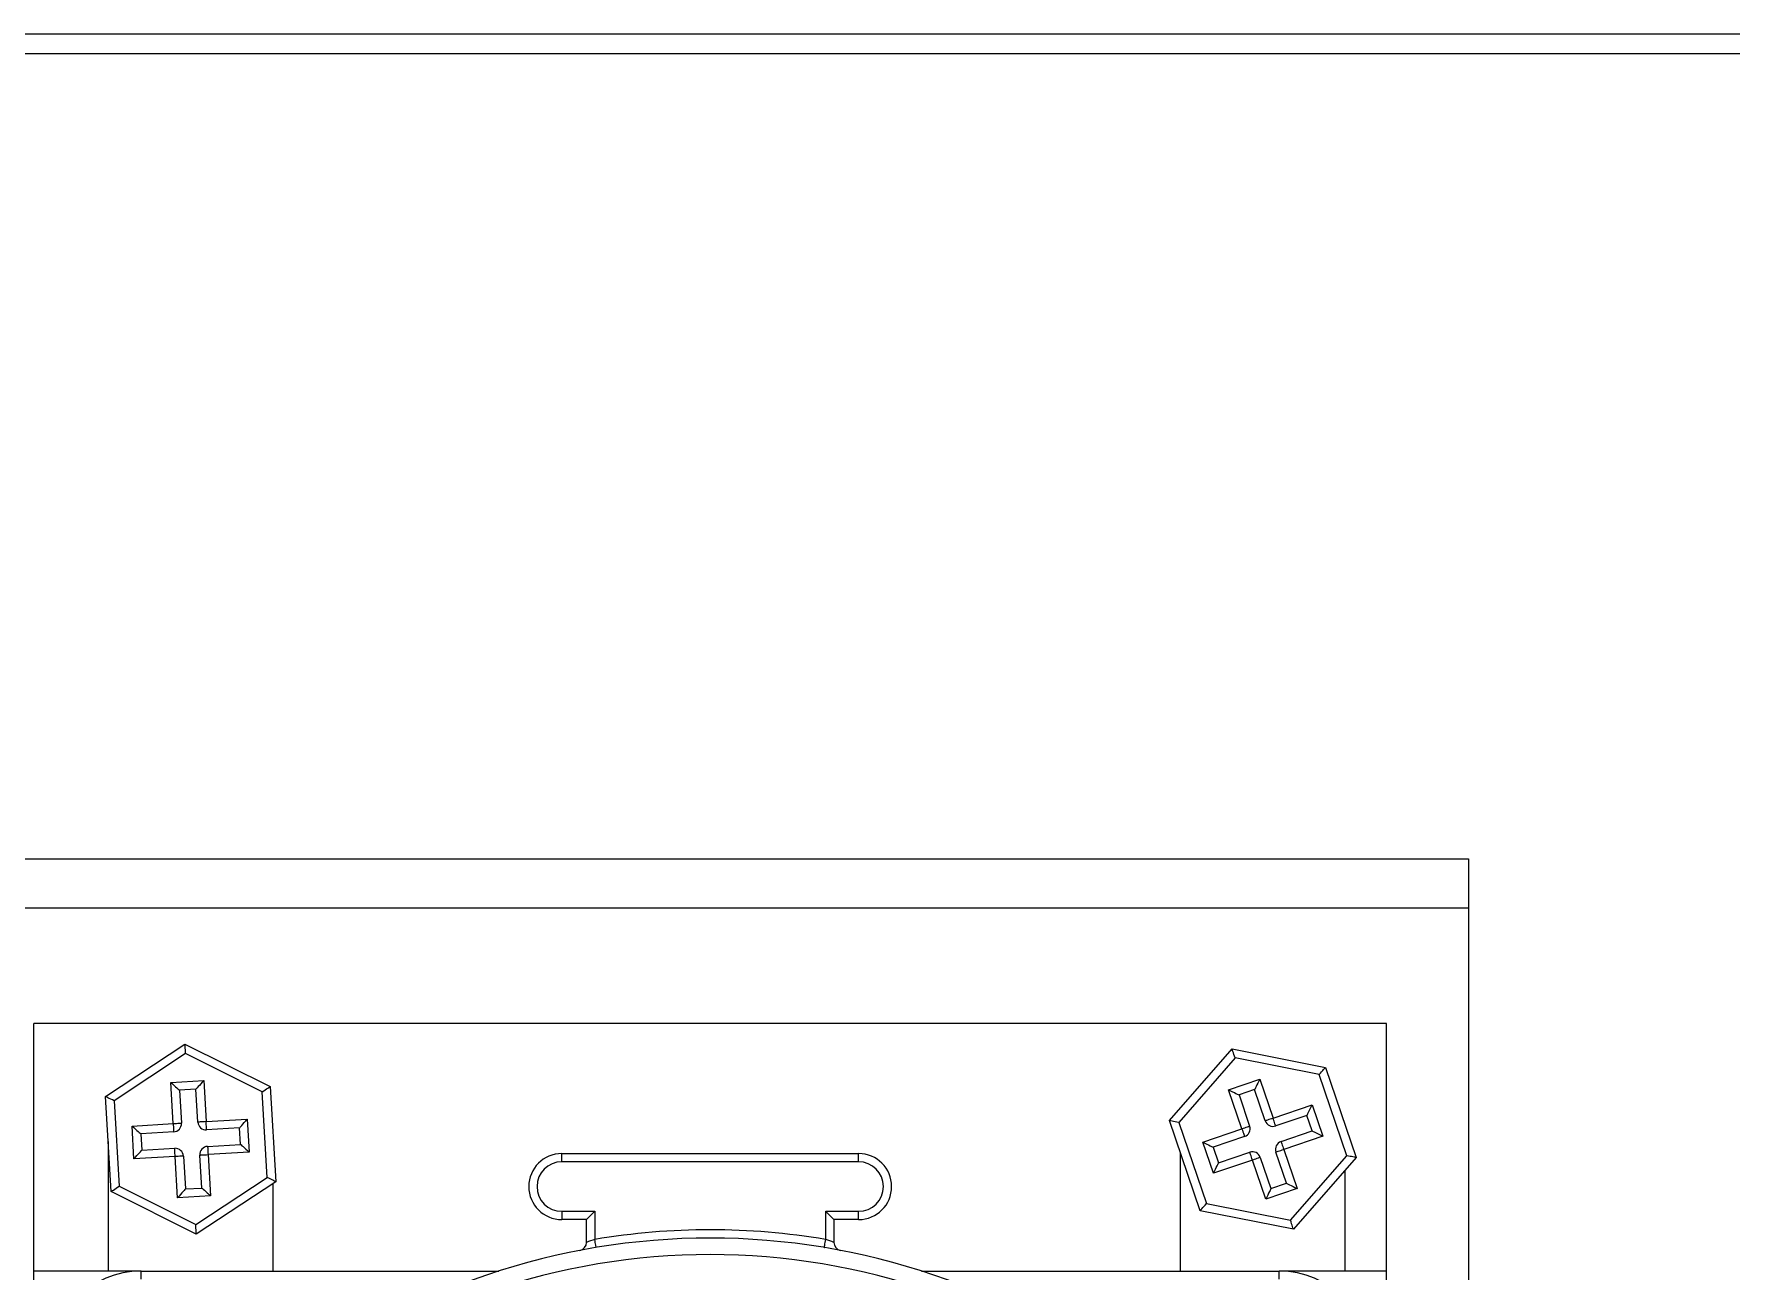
# Model space of a CAD drawing. Header units: millimetres. Extents: x 4754612 to 5801174, y 2368242 to 2777223.
# Drawn here: x 5084166.3 to 5084239.8, y 2603046 to 2603099.6 of the extents above; entities that cross this region are included whole.
import ezdxf

# ---------------------------------------------------------------- set-up
doc = ezdxf.new("R2010")
doc.units = ezdxf.units.MM
doc.header["$LTSCALE"] = 1000
doc.layers.add('(주)하나기공-LEADER', color=7, linetype='Continuous')

msp = doc.modelspace()

# ---------------------------------------------------------------- linework, layer by layer
at = {"layer": '(주)하나기공-LEADER', "color": 8, "linetype": 'ByBlock', "lineweight": -2}
for p, q in [((5084228.443, 2603061.764), (5084035.586, 2603061.764)), ((5084166.315, 2603046.05), (5084166.315, 2603056.764)), ((5084224.886, 2603056.764), (5084166.315, 2603056.764)), ((5084224.886, 2603046.05), (5084224.886, 2603056.764)), ((5084169.413, 2603053.611), (5084172.856, 2603055.881)), ((5084172.856, 2603055.881), (5084176.543, 2603054.035)), ((5084172.88, 2603055.469), (5084169.782, 2603053.426)), ((5084176.199, 2603053.808), (5084172.88, 2603055.469)), ((5084215.483, 2603052.564), (5084218.199, 2603055.668)), ((5084218.332, 2603055.277), (5084215.888, 2603052.484)), ((5084218.199, 2603055.668), (5084222.245, 2603054.868)), ((5084221.973, 2603054.558), (5084218.332, 2603055.277)), ((5084218.047, 2603053.9), (5084219.399, 2603054.361)), ((5084219.399, 2603054.361), (5084219.975, 2603052.671)), ((5084223.17, 2603051.044), (5084221.973, 2603054.558)), ((5084222.245, 2603054.868), (5084223.575, 2603050.964)), ((5084169.658, 2603049.494), (5084169.413, 2603053.611)), ((5084172.239, 2603054.217), (5084173.665, 2603054.302)), ((5084172.345, 2603052.435), (5084172.239, 2603054.217)), ((5084173.33, 2603053.925), (5084172.617, 2603053.882)), ((5084172.617, 2603053.882), (5084172.702, 2603052.456)), ((5084173.415, 2603052.498), (5084173.33, 2603053.925)), ((5084173.665, 2603054.302), (5084173.771, 2603052.52)), ((5084176.419, 2603050.103), (5084176.199, 2603053.808)), ((5084176.543, 2603054.035), (5084176.788, 2603049.918)), ((5084218.623, 2603052.21), (5084218.047, 2603053.9)), ((5084219.176, 2603053.908), (5084218.5, 2603053.677)), ((5084218.5, 2603053.677), (5084218.961, 2603052.325)), ((5084219.637, 2603052.556), (5084219.176, 2603053.908)), ((5084169.782, 2603053.426), (5084170.002, 2603049.721)), ((5084219.975, 2603052.671), (5084221.665, 2603053.247)), ((5084221.665, 2603053.247), (5084222.126, 2603051.894)), ((5084170.562, 2603052.329), (5084172.345, 2603052.435)), ((5084170.647, 2603050.903), (5084170.562, 2603052.329)), ((5084173.771, 2603052.52), (5084175.554, 2603052.626)), ((5084175.218, 2603052.248), (5084173.792, 2603052.163)), ((5084175.261, 2603051.535), (5084175.218, 2603052.248)), ((5084175.554, 2603052.626), (5084175.638, 2603051.2)), ((5084216.814, 2603048.661), (5084215.483, 2603052.564)), ((5084215.888, 2603052.484), (5084217.085, 2603048.971)), ((5084216.932, 2603051.634), (5084218.623, 2603052.21)), ((5084221.442, 2603052.793), (5084220.09, 2603052.333)), ((5084220.32, 2603051.657), (5084221.673, 2603052.117)), ((5084221.673, 2603052.117), (5084221.442, 2603052.793)), ((5084169.529, 2603051.658), (5084169.529, 2603046.05)), ((5084172.366, 2603052.078), (5084170.94, 2603051.994)), ((5084170.94, 2603051.994), (5084170.983, 2603051.28)), ((5084170.983, 2603051.28), (5084172.409, 2603051.365)), ((5084173.835, 2603051.45), (5084175.261, 2603051.535)), ((5084217.393, 2603050.282), (5084216.932, 2603051.634)), ((5084218.738, 2603051.872), (5084217.385, 2603051.411)), ((5084217.385, 2603051.411), (5084217.616, 2603050.735)), ((5084222.126, 2603051.894), (5084220.436, 2603051.319)), ((5084172.43, 2603051.009), (5084170.647, 2603050.903)), ((5084172.536, 2603049.226), (5084172.43, 2603051.009)), ((5084172.786, 2603051.03), (5084172.871, 2603049.604)), ((5084173.584, 2603049.646), (5084173.499, 2603051.072)), ((5084175.638, 2603051.2), (5084173.856, 2603051.094)), ((5084173.856, 2603051.094), (5084173.962, 2603049.311)), ((5084189.172, 2603050.78), (5084189.172, 2603051.137)), ((5084189.172, 2603051.137), (5084202.029, 2603051.137)), ((5084202.029, 2603050.78), (5084189.172, 2603050.78)), ((5084202.029, 2603050.78), (5084202.029, 2603051.137)), ((5084215.958, 2603051.172), (5084215.958, 2603046.05)), ((5084219.083, 2603050.858), (5084217.393, 2603050.282)), ((5084217.616, 2603050.735), (5084218.968, 2603051.196)), ((5084219.659, 2603049.167), (5084219.083, 2603050.858)), ((5084219.421, 2603050.973), (5084219.882, 2603049.621)), ((5084220.558, 2603049.851), (5084220.097, 2603051.203)), ((5084220.436, 2603051.319), (5084221.011, 2603049.628)), ((5084220.726, 2603048.251), (5084223.17, 2603051.044)), ((5084223.575, 2603050.964), (5084220.859, 2603047.861)), ((5084173.321, 2603048.059), (5084176.419, 2603050.103)), ((5084176.788, 2603049.918), (5084173.345, 2603047.648)), ((5084223.1, 2603046.05), (5084223.1, 2603050.422)), ((5084173.345, 2603047.648), (5084169.658, 2603049.494)), ((5084170.002, 2603049.721), (5084173.321, 2603048.059)), ((5084173.962, 2603049.311), (5084172.536, 2603049.226)), ((5084172.871, 2603049.604), (5084173.584, 2603049.646)), ((5084176.672, 2603046.05), (5084176.672, 2603049.841)), ((5084221.011, 2603049.628), (5084219.659, 2603049.167)), ((5084219.882, 2603049.621), (5084220.558, 2603049.851)), ((5084189.172, 2603048.637), (5084190.6, 2603048.637)), ((5084189.172, 2603048.637), (5084189.172, 2603048.28)), ((5084190.6, 2603048.637), (5084190.243, 2603048.28)), ((5084190.6, 2603048.637), (5084190.6, 2603047.421)), ((5084200.6, 2603047.421), (5084200.6, 2603048.637)), ((5084200.6, 2603048.637), (5084202.029, 2603048.637)), ((5084202.029, 2603048.28), (5084202.029, 2603048.637)), ((5084220.859, 2603047.861), (5084216.814, 2603048.661)), ((5084217.085, 2603048.971), (5084220.726, 2603048.251)), ((5084190.243, 2603048.28), (5084189.172, 2603048.28)), ((5084190.243, 2603047.293), (5084190.243, 2603048.28)), ((5084200.958, 2603048.28), (5084200.958, 2603047.293)), ((5084202.029, 2603048.28), (5084200.958, 2603048.28)), ((5084166.315, 2603023.986), (5084166.315, 2603046.05)), ((5084170.958, 2603046.05), (5084166.315, 2603046.05)), ((5084170.958, 2603045.693), (5084170.958, 2603046.05)), ((5084170.958, 2603046.05), (5084186.453, 2603046.05)), ((5084204.748, 2603046.05), (5084220.243, 2603046.05)), ((5084224.886, 2603046.05), (5084220.243, 2603046.05)), ((5084220.243, 2603045.693), (5084220.243, 2603046.05)), ((5084224.886, 2603023.986), (5084224.886, 2603046.05))]:
    msp.add_line(p, q, dxfattribs=at)
at = {"layer": '(주)하나기공-LEADER', "color": 4}
msp.add_lwpolyline([(5084312.443, 2603098.764), (5084013.3, 2603098.764), (5084013.3, 2603099.621), (5084013.3, 2603099.621), (5084312.443, 2603099.621)], dxfattribs=at)
at = {"layer": '(주)하나기공-LEADER', "color": 8, "linetype": 'ByBlock', "lineweight": -2}
msp.add_lwpolyline([(5084228.443, 2602958.907), (5084035.586, 2602958.907), (5084035.586, 2603061.764), (5084035.586, 2603063.907), (5084228.443, 2603063.907), (5084228.443, 2603061.764)], close=True, dxfattribs=at)
for points in [[(5084172.88, 2603055.469), (5084172.875, 2603055.55), (5084172.871, 2603055.627), (5084172.866, 2603055.698), (5084172.863, 2603055.76), (5084172.86, 2603055.812), (5084172.857, 2603055.85), (5084172.856, 2603055.873), (5084172.856, 2603055.881)], [(5084218.332, 2603055.277), (5084218.306, 2603055.354), (5084218.281, 2603055.427), (5084218.258, 2603055.494), (5084218.238, 2603055.553), (5084218.221, 2603055.602), (5084218.209, 2603055.638), (5084218.201, 2603055.66), (5084218.199, 2603055.668)], [(5084219.399, 2603054.361), (5084219.355, 2603054.273), (5084219.313, 2603054.188), (5084219.275, 2603054.109), (5084219.241, 2603054.041), (5084219.213, 2603053.984), (5084219.193, 2603053.942), (5084219.18, 2603053.916), (5084219.176, 2603053.908)], [(5084221.973, 2603054.558), (5084222.026, 2603054.618), (5084222.077, 2603054.676), (5084222.124, 2603054.73), (5084222.165, 2603054.777), (5084222.199, 2603054.816), (5084222.224, 2603054.844), (5084222.239, 2603054.862), (5084222.245, 2603054.868)], [(5084169.782, 2603053.426), (5084169.71, 2603053.462), (5084169.641, 2603053.497), (5084169.577, 2603053.528), (5084169.521, 2603053.556), (5084169.475, 2603053.579), (5084169.441, 2603053.596), (5084169.42, 2603053.607), (5084169.413, 2603053.611)], [(5084172.239, 2603054.217), (5084172.313, 2603054.152), (5084172.384, 2603054.089), (5084172.449, 2603054.031), (5084172.506, 2603053.98), (5084172.553, 2603053.939), (5084172.588, 2603053.908), (5084172.609, 2603053.889), (5084172.617, 2603053.882)], [(5084173.665, 2603054.302), (5084173.6, 2603054.229), (5084173.537, 2603054.158), (5084173.479, 2603054.092), (5084173.428, 2603054.035), (5084173.386, 2603053.988), (5084173.355, 2603053.953), (5084173.336, 2603053.932), (5084173.33, 2603053.925)], [(5084176.199, 2603053.808), (5084176.266, 2603053.852), (5084176.331, 2603053.894), (5084176.39, 2603053.934), (5084176.442, 2603053.968), (5084176.485, 2603053.996), (5084176.517, 2603054.017), (5084176.537, 2603054.03), (5084176.543, 2603054.035)], [(5084218.047, 2603053.9), (5084218.135, 2603053.857), (5084218.22, 2603053.815), (5084218.298, 2603053.776), (5084218.367, 2603053.743), (5084218.423, 2603053.715), (5084218.465, 2603053.694), (5084218.491, 2603053.682), (5084218.5, 2603053.677)], [(5084221.442, 2603052.793), (5084221.446, 2603052.802), (5084221.459, 2603052.828), (5084221.48, 2603052.87), (5084221.507, 2603052.926), (5084221.541, 2603052.995), (5084221.58, 2603053.073), (5084221.622, 2603053.158), (5084221.665, 2603053.247)], [(5084170.562, 2603052.329), (5084170.636, 2603052.263), (5084170.707, 2603052.201), (5084170.772, 2603052.143), (5084170.83, 2603052.092), (5084170.877, 2603052.05), (5084170.911, 2603052.019), (5084170.933, 2603052), (5084170.94, 2603051.994)], [(5084172.345, 2603052.435), (5084172.415, 2603052.439), (5084172.481, 2603052.443), (5084172.543, 2603052.447), (5084172.597, 2603052.45), (5084172.641, 2603052.452), (5084172.674, 2603052.454), (5084172.695, 2603052.456), (5084172.702, 2603052.456)], [(5084172.345, 2603052.435), (5084172.349, 2603052.365), (5084172.353, 2603052.298), (5084172.357, 2603052.237), (5084172.36, 2603052.183), (5084172.363, 2603052.138), (5084172.365, 2603052.105), (5084172.366, 2603052.085), (5084172.366, 2603052.078)], [(5084173.771, 2603052.52), (5084173.702, 2603052.516), (5084173.635, 2603052.512), (5084173.573, 2603052.508), (5084173.519, 2603052.505), (5084173.475, 2603052.502), (5084173.442, 2603052.5), (5084173.421, 2603052.499), (5084173.415, 2603052.498)], [(5084173.792, 2603052.163), (5084173.792, 2603052.17), (5084173.791, 2603052.19), (5084173.789, 2603052.223), (5084173.786, 2603052.268), (5084173.783, 2603052.322), (5084173.779, 2603052.383), (5084173.775, 2603052.45), (5084173.771, 2603052.52)], [(5084175.218, 2603052.248), (5084175.225, 2603052.255), (5084175.244, 2603052.277), (5084175.275, 2603052.312), (5084175.317, 2603052.359), (5084175.367, 2603052.416), (5084175.425, 2603052.481), (5084175.488, 2603052.552), (5084175.554, 2603052.626)], [(5084215.888, 2603052.484), (5084215.809, 2603052.5), (5084215.733, 2603052.515), (5084215.663, 2603052.529), (5084215.602, 2603052.541), (5084215.552, 2603052.551), (5084215.514, 2603052.558), (5084215.491, 2603052.563), (5084215.483, 2603052.564)], [(5084218.623, 2603052.21), (5084218.688, 2603052.232), (5084218.752, 2603052.254), (5084218.81, 2603052.274), (5084218.862, 2603052.291), (5084218.904, 2603052.306), (5084218.935, 2603052.316), (5084218.954, 2603052.323), (5084218.961, 2603052.325)], [(5084218.623, 2603052.21), (5084218.645, 2603052.144), (5084218.667, 2603052.081), (5084218.687, 2603052.022), (5084218.704, 2603051.971), (5084218.718, 2603051.929), (5084218.729, 2603051.898), (5084218.735, 2603051.878), (5084218.738, 2603051.872)], [(5084219.975, 2603052.671), (5084219.909, 2603052.648), (5084219.845, 2603052.627), (5084219.787, 2603052.607), (5084219.736, 2603052.589), (5084219.694, 2603052.575), (5084219.662, 2603052.564), (5084219.643, 2603052.558), (5084219.637, 2603052.556)], [(5084220.09, 2603052.333), (5084220.088, 2603052.339), (5084220.081, 2603052.358), (5084220.071, 2603052.39), (5084220.056, 2603052.432), (5084220.039, 2603052.483), (5084220.019, 2603052.541), (5084219.997, 2603052.605), (5084219.975, 2603052.671)], [(5084221.673, 2603052.117), (5084221.681, 2603052.113), (5084221.707, 2603052.1), (5084221.749, 2603052.08), (5084221.805, 2603052.052), (5084221.874, 2603052.018), (5084221.952, 2603051.98), (5084222.037, 2603051.938), (5084222.126, 2603051.894)], [(5084172.43, 2603051.009), (5084172.426, 2603051.078), (5084172.422, 2603051.145), (5084172.418, 2603051.207), (5084172.415, 2603051.261), (5084172.412, 2603051.305), (5084172.41, 2603051.338), (5084172.409, 2603051.358), (5084172.409, 2603051.365)], [(5084173.835, 2603051.45), (5084173.835, 2603051.443), (5084173.836, 2603051.423), (5084173.838, 2603051.39), (5084173.841, 2603051.346), (5084173.844, 2603051.292), (5084173.848, 2603051.23), (5084173.852, 2603051.163), (5084173.856, 2603051.094)], [(5084175.261, 2603051.535), (5084175.268, 2603051.529), (5084175.289, 2603051.509), (5084175.324, 2603051.478), (5084175.371, 2603051.437), (5084175.429, 2603051.386), (5084175.494, 2603051.328), (5084175.565, 2603051.265), (5084175.638, 2603051.2)], [(5084216.932, 2603051.634), (5084217.021, 2603051.591), (5084217.106, 2603051.549), (5084217.184, 2603051.51), (5084217.253, 2603051.476), (5084217.309, 2603051.449), (5084217.351, 2603051.428), (5084217.377, 2603051.415), (5084217.385, 2603051.411)], [(5084220.32, 2603051.657), (5084220.323, 2603051.65), (5084220.329, 2603051.631), (5084220.34, 2603051.6), (5084220.354, 2603051.558), (5084220.372, 2603051.506), (5084220.391, 2603051.448), (5084220.413, 2603051.384), (5084220.436, 2603051.319)], [(5084170.647, 2603050.903), (5084170.713, 2603050.976), (5084170.776, 2603051.047), (5084170.834, 2603051.113), (5084170.884, 2603051.17), (5084170.926, 2603051.217), (5084170.957, 2603051.252), (5084170.976, 2603051.273), (5084170.983, 2603051.28)], [(5084172.786, 2603051.03), (5084172.779, 2603051.03), (5084172.759, 2603051.028), (5084172.726, 2603051.026), (5084172.682, 2603051.024), (5084172.628, 2603051.021), (5084172.566, 2603051.017), (5084172.499, 2603051.013), (5084172.43, 2603051.009)], [(5084173.499, 2603051.072), (5084173.506, 2603051.073), (5084173.527, 2603051.074), (5084173.559, 2603051.076), (5084173.604, 2603051.079), (5084173.658, 2603051.082), (5084173.719, 2603051.086), (5084173.786, 2603051.089), (5084173.856, 2603051.094)], [(5084217.393, 2603050.282), (5084217.436, 2603050.37), (5084217.478, 2603050.455), (5084217.517, 2603050.534), (5084217.551, 2603050.602), (5084217.578, 2603050.659), (5084217.599, 2603050.701), (5084217.612, 2603050.726), (5084217.616, 2603050.735)], [(5084219.083, 2603050.858), (5084219.061, 2603050.924), (5084219.039, 2603050.987), (5084219.019, 2603051.046), (5084219.002, 2603051.097), (5084218.988, 2603051.139), (5084218.977, 2603051.17), (5084218.97, 2603051.189), (5084218.968, 2603051.196)], [(5084219.421, 2603050.973), (5084219.415, 2603050.971), (5084219.396, 2603050.964), (5084219.364, 2603050.954), (5084219.322, 2603050.939), (5084219.271, 2603050.922), (5084219.213, 2603050.902), (5084219.149, 2603050.88), (5084219.083, 2603050.858)], [(5084220.097, 2603051.203), (5084220.104, 2603051.206), (5084220.123, 2603051.212), (5084220.154, 2603051.223), (5084220.196, 2603051.237), (5084220.248, 2603051.255), (5084220.306, 2603051.274), (5084220.37, 2603051.296), (5084220.436, 2603051.319)], [(5084223.575, 2603050.964), (5084223.568, 2603050.966), (5084223.55, 2603050.969), (5084223.52, 2603050.975), (5084223.48, 2603050.983), (5084223.43, 2603050.993), (5084223.372, 2603051.004), (5084223.308, 2603051.017), (5084223.24, 2603051.03), (5084223.17, 2603051.044)], [(5084176.788, 2603049.918), (5084176.782, 2603049.921), (5084176.766, 2603049.929), (5084176.739, 2603049.943), (5084176.702, 2603049.961), (5084176.656, 2603049.984), (5084176.604, 2603050.01), (5084176.545, 2603050.039), (5084176.483, 2603050.071), (5084176.419, 2603050.103)], [(5084169.658, 2603049.494), (5084169.664, 2603049.498), (5084169.684, 2603049.511), (5084169.716, 2603049.532), (5084169.759, 2603049.56), (5084169.811, 2603049.595), (5084169.87, 2603049.634), (5084169.935, 2603049.677), (5084170.002, 2603049.721)], [(5084172.871, 2603049.604), (5084172.865, 2603049.597), (5084172.846, 2603049.575), (5084172.815, 2603049.54), (5084172.773, 2603049.493), (5084172.722, 2603049.436), (5084172.664, 2603049.371), (5084172.601, 2603049.3), (5084172.536, 2603049.226)], [(5084173.584, 2603049.646), (5084173.591, 2603049.64), (5084173.613, 2603049.621), (5084173.648, 2603049.59), (5084173.695, 2603049.548), (5084173.752, 2603049.497), (5084173.817, 2603049.439), (5084173.888, 2603049.376), (5084173.962, 2603049.311)], [(5084219.882, 2603049.621), (5084219.878, 2603049.612), (5084219.865, 2603049.586), (5084219.845, 2603049.544), (5084219.817, 2603049.488), (5084219.783, 2603049.419), (5084219.745, 2603049.341), (5084219.703, 2603049.256), (5084219.659, 2603049.167)], [(5084220.558, 2603049.851), (5084220.567, 2603049.847), (5084220.593, 2603049.834), (5084220.635, 2603049.814), (5084220.691, 2603049.786), (5084220.76, 2603049.752), (5084220.838, 2603049.714), (5084220.923, 2603049.672), (5084221.011, 2603049.628)], [(5084200.958, 2603048.28), (5084200.951, 2603048.287), (5084200.93, 2603048.308), (5084200.897, 2603048.341), (5084200.853, 2603048.385), (5084200.799, 2603048.439), (5084200.737, 2603048.501), (5084200.67, 2603048.568), (5084200.6, 2603048.637)], [(5084216.814, 2603048.661), (5084216.819, 2603048.667), (5084216.834, 2603048.684), (5084216.859, 2603048.713), (5084216.893, 2603048.751), (5084216.934, 2603048.798), (5084216.981, 2603048.852), (5084217.032, 2603048.91), (5084217.085, 2603048.971)], [(5084173.345, 2603047.648), (5084173.345, 2603047.656), (5084173.343, 2603047.679), (5084173.341, 2603047.717), (5084173.338, 2603047.768), (5084173.334, 2603047.831), (5084173.33, 2603047.902), (5084173.326, 2603047.979), (5084173.321, 2603048.059)], [(5084220.859, 2603047.861), (5084220.857, 2603047.868), (5084220.849, 2603047.89), (5084220.837, 2603047.926), (5084220.82, 2603047.975), (5084220.8, 2603048.034), (5084220.777, 2603048.102), (5084220.752, 2603048.175), (5084220.726, 2603048.251)], [(5084190.659, 2603047.069), (5084190.658, 2603047.076), (5084190.655, 2603047.096), (5084190.649, 2603047.128), (5084190.642, 2603047.172), (5084190.633, 2603047.225), (5084190.623, 2603047.286), (5084190.612, 2603047.352), (5084190.6, 2603047.421)], [(5084200.542, 2603047.069), (5084200.543, 2603047.076), (5084200.546, 2603047.096), (5084200.552, 2603047.128), (5084200.559, 2603047.172), (5084200.568, 2603047.225), (5084200.578, 2603047.286), (5084200.589, 2603047.352), (5084200.6, 2603047.421)]]:
    msp.add_lwpolyline(points, dxfattribs=at)
for centre, radius, start, end in [((5084172.345, 2603052.435), 0.357, 273.40405, 3.40405), ((5084173.771, 2603052.52), 0.357, 183.40405, 273.40405), ((5084218.623, 2603052.21), 0.357, 288.81649, 18.81649), ((5084219.975, 2603052.671), 0.357, 198.81649, 288.81649), ((5084172.43, 2603051.009), 0.357, 3.40405, 93.40405), ((5084173.856, 2603051.094), 0.357, 93.40405, 183.40405), ((5084220.436, 2603051.319), 0.357, 108.81649, 198.81649), ((5084189.172, 2603049.709), 1.429, 90, 270), ((5084189.172, 2603049.709), 1.071, 90, 270), ((5084202.029, 2603049.709), 1.429, 270, 90), ((5084202.029, 2603049.709), 1.071, 270, 90), ((5084219.083, 2603050.858), 0.357, 18.81649, 108.81649), ((5084195.6, 2603017.479), 30.357, 80.51985, 99.48015), ((5084195.6, 2603017.479), 30, 51.83714, 128.16286), ((5084189.886, 2603047.293), 0.357, 280.84982, 0), ((5084193.37, 2603039.136), 8.736, 108.48293, 110.97154), ((5084197.845, 2603039.174), 8.695, 69.02264, 71.52288), ((5084201.315, 2603047.293), 0.357, 180, 259.15018), ((5084195.6, 2603017.479), 29.286, 51.14106, 128.85894), ((5084170.958, 2603042.121), 3.929, 90, 180), ((5084220.243, 2603042.121), 3.929, 0, 90)]:
    msp.add_arc(centre, radius, start, end, dxfattribs=at)

doc.saveas('drawing.dxf')
